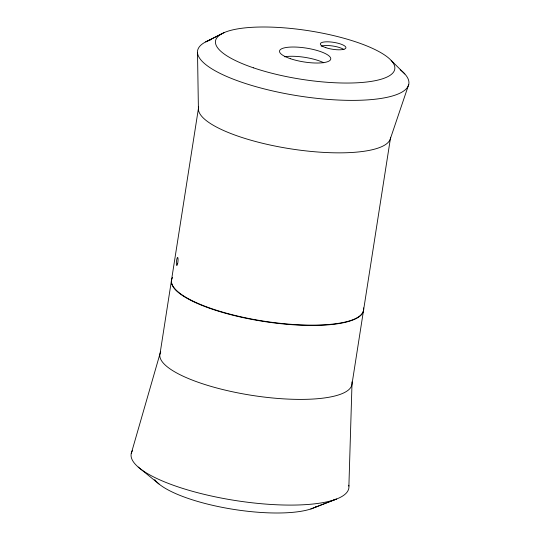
<?xml version="1.0" encoding="UTF-8"?>
<svg xmlns="http://www.w3.org/2000/svg" width="540" height="540" viewBox="0 0 540 540"><rect width="100%" height="100%" fill="white"/><g stroke="black" fill="none" stroke-linecap="round" stroke-linejoin="round"><path stroke-width="0.81" d="M348.894 486.088L351.992 384.156L390.386 138.686L408.76 84.389M171.416 280.719L160.09 353.41L131.247 453.512M171.565 279.76L198.666 106.961M221.157 34.128L205.794 41.864L224.431 32.495M314.638 507.506L336.406 499.068L310.838 508.97M138.22 467.08L158.989 483.989M391.176 60.453L404.831 73.987M198.416 109.309L197.512 52.778M363.488 307.935A97.207 26.305 8.9 0 1 262.224 321.219A97.207 26.305 8.9 0 1 172.631 277.385M351.911 381.888A97.207 26.305 8.9 0 1 251.788 395.348A97.207 26.305 8.9 0 1 160.711 351.911M348.786 485.257A110.167 29.815 8.9 0 1 234.016 500.303A110.167 29.815 8.9 0 1 132.476 450.63M316.548 506.554A85.867 23.234 8.9 0 1 230.904 508.937A85.867 23.234 8.9 0 1 154.697 479.574M363.629 308.279A97.207 26.305 8.9 0 1 264.56 321.266A97.207 26.305 8.9 0 1 171.815 278.836M390.629 137.255A97.207 26.305 8.9 0 1 290.392 148.804A97.207 26.305 8.9 0 1 198.619 107.156M400.214 69.761A106.927 28.937 8.9 0 1 297.412 95.728A106.927 28.937 8.9 0 1 211.397 39.535M321.219 46.217A12.96 3.51 8.9 0 1 332.633 45.981A12.96 3.51 8.9 0 1 343.953 49.552M284.56 56.774A25.92 7.013 8.9 0 1 323.75 62.755M253.442 67.824A90.727 24.55 8.9 0 0 394.49 70.213A90.727 24.55 8.9 0 0 267.496 27.034A90.727 24.55 8.9 0 0 253.442 67.824M177.626 263.736A4.05 0.756 -84.2 0 0 177.667 257.479A4.05 0.756 -84.2 0 0 176.364 263.277A4.05 0.756 -84.2 0 0 177.626 263.736M325.816 47.662A12.96 3.51 8.9 0 0 345.897 47.959A12.96 3.51 8.9 0 0 327.672 41.809A12.96 3.51 8.9 0 0 325.816 47.662M290.513 58.732A25.92 7.013 8.9 0 0 330.683 59.319A25.92 7.013 8.9 0 0 294.226 47.027A25.92 7.013 8.9 0 0 290.513 58.732"/></g></svg>
